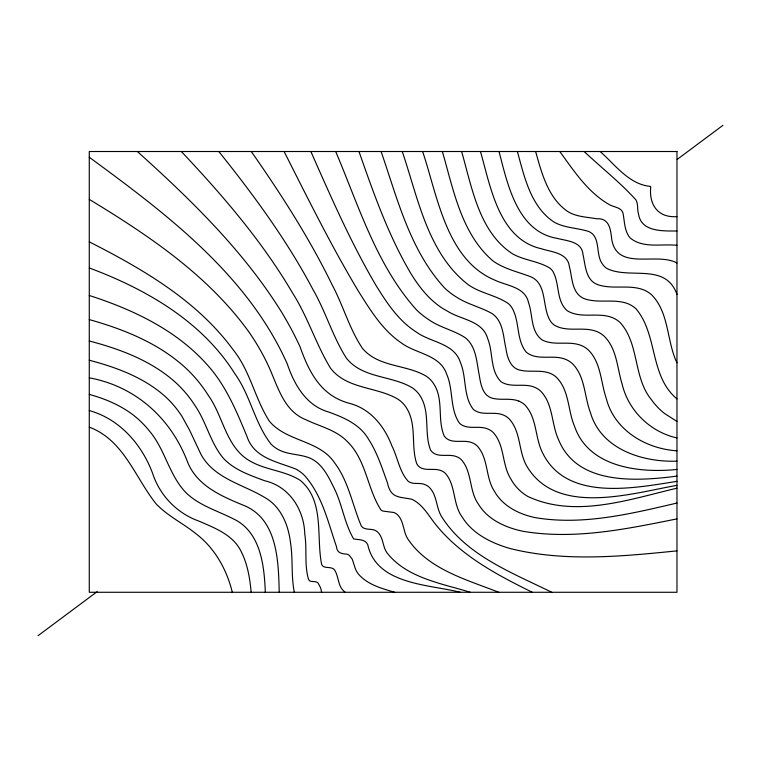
<?xml version="1.0" encoding="UTF-8"?>
<svg xmlns="http://www.w3.org/2000/svg" width="761" height="761" viewBox="0 0 761 761"><rect width="100%" height="100%" fill="white"/><g stroke="black" fill="none" stroke-linecap="round" stroke-linejoin="round"><path stroke-width="1.14" d="M38.05 635.692L97.113 591.678M677.223 159.382L722.95 125.308M676.967 488.182C629.242 499.397 574.859 518.65 527.544 496.324A45.869 45.869 0 0 1 510.593 478.555C501.727 464.267 504.866 444.633 492.843 432.143A17.075 17.075 0 0 0 487.772 428.966C478.812 425.038 467.387 430.422 459.606 423.344C449.599 409.199 453.566 389.965 446.755 374.383C440.105 354.274 415.477 353.941 400.8 342.526C382.136 329.703 370.169 309.794 358.298 291.035C331.244 245.803 307.872 198.507 284.1 151.515M676.967 503.05C630.85 513.808 582.831 525.642 535.306 517.651C519.164 514.274 502.897 506.274 494.507 491.435C485.28 477.604 488.657 458.265 477.109 445.841A15.667 15.667 0 0 0 472.391 442.854C463.449 438.878 450.864 445.109 444.215 436.063C436.995 419.397 444.186 398.926 433.294 383.192A24.98 24.98 0 0 0 425.856 375.963C405.851 364.291 378.312 367.306 362.464 348.367C349.347 328.828 343.24 305.57 332.167 284.899C309.356 238.069 281.066 194.16 251.282 151.515M676.967 485.347C631.278 493.413 556.405 516.843 526.631 465.865C518.241 451.026 521.095 431.126 508.728 418.426A18.14 18.14 0 0 0 503.344 415.049C493.822 410.93 481.951 416.4 473.428 409.485C462.935 396.3 466.816 377.437 460.386 362.407C454.25 343.04 430.697 342.564 416.429 332.11C398.507 320.828 386.598 302.621 375.725 284.947C350.669 242.236 330.845 196.738 310.869 151.515M676.967 518.878C626.465 529.038 574.136 540.072 522.598 531.216C505.466 527.544 487.839 519.725 478.431 504.182C468.871 490.845 472.381 471.81 461.214 459.558A14.611 14.611 0 0 0 456.809 456.771C448.429 453.052 436.262 459.035 430.469 449.884C423.763 432.381 430.774 411.387 419.568 395.054A26.131 26.131 0 0 0 411.853 387.539C391.173 375.392 362.455 378.341 346.445 358.222C332.709 336.723 325.737 311.668 312.98 289.57C286.868 240.2 253.651 195.006 218.807 151.515M676.967 481.361C633.961 488.039 566.745 501.908 542.631 452.957C534.755 437.642 537.256 417.561 524.624 404.7A19.206 19.206 0 0 0 518.926 401.133M676.967 476.12C636.862 481.294 577.285 485.585 558.603 439.791C551.259 424.096 553.361 403.929 540.519 390.983A20.281 20.281 0 0 0 534.498 387.216C523.825 382.754 511.059 388.31 501.052 381.746C489.761 370.521 493.394 352.353 487.63 338.455C482.569 320.552 461.09 319.839 447.687 311.278C431.192 302.707 419.359 287.658 409.97 272.01C387.92 234.217 373.394 192.657 358.992 151.515M676.967 550.878C621.623 556.434 564.519 562.17 509.88 548.472C491.511 543.088 472.771 534.051 462.327 517.252C452.576 504.239 456.115 485.461 445.328 473.275A13.555 13.555 0 0 0 441.237 470.688C433.399 467.244 421.651 472.904 416.733 463.706C410.54 445.394 417.361 423.848 405.841 406.926A27.291 27.291 0 0 0 397.86 399.125C376.476 386.483 346.569 389.366 330.426 368.029C315.996 344.305 307.901 317.232 292.975 293.689C262.402 241.494 222.688 195.387 181.337 151.515M676.967 469.451C639.611 473.266 588.748 467.615 574.545 426.35C567.744 410.369 569.399 390.231 556.405 377.266A21.346 21.346 0 0 0 550.07 373.299C540.767 369.637 530.569 372.386 520.981 370.36C510.745 368.828 507.245 357.718 505.998 348.88C503.183 336.847 503.497 321.37 492.139 313.618C480.676 307.064 467.378 304.305 456.277 296.961A68.614 68.614 0 0 1 444.7 288.077C410.008 250.512 397.394 198.602 381.099 151.515M676.967 231.011C663.212 230.916 641.39 232.219 638.565 214.241C637.043 209.646 638.403 204.338 636.063 200.057C620.244 182.421 601.361 167.753 584.163 151.515M676.967 461.147C642.531 462.422 600.943 449.228 590.431 412.576C584.22 396.424 585.342 376.438 572.301 363.549A22.411 22.411 0 0 0 565.651 359.382C553.047 354.065 537.123 361.437 526.032 351.934C516.139 339.482 519.868 321.608 512.115 308.062A18.045 18.045 0 0 0 508.167 303.449C495.982 295.22 480.6 293.289 468.434 284.842C427.558 253.413 417.989 197.584 402.246 151.515M676.967 216.619C657.923 218.026 648.781 204.633 650.75 186.759L650.294 186.378C629.09 184.476 614.964 164.557 600.172 151.515M676.967 450.835C645.842 448.819 614.156 430.117 606.26 398.384C600.657 382.203 601.18 362.54 588.196 349.832A23.477 23.477 0 0 0 581.223 345.465C568.828 340.528 554.617 346.093 542.498 340.138C530.369 331.91 533.014 314.873 528.505 302.526C525.128 286.745 506.541 285.851 494.564 280.019C446.155 259.682 437.394 195.225 422.621 151.515M460.376 592.277C428.938 584.4 376.419 584.714 367.782 544.752C365.185 538.826 358.507 540.034 353.608 538.874C344.077 522.74 342.05 502.916 333.166 486.269C327.858 475.368 321.665 463.249 309.974 458.122C300.5 454.193 289.808 454.821 280.419 450.617A30.592 30.592 0 0 1 271.144 444.215C254.726 423.439 250.54 395.625 235.063 374.051C202.293 321.418 145.988 289.123 89.275 267.948M470.298 592.277C441.466 583.383 406.612 577.989 386.93 552.743C382.45 546.388 383.458 537.276 377.446 531.872A10.426 10.426 0 0 0 374.498 530.094C369.58 528.372 362.293 530.693 360.438 523.92C352.181 503.677 348.291 481.294 334.992 463.373C319.763 439.953 286.811 441.979 269.432 421.271C254.859 398.745 250.255 370.854 233.037 349.632C196.975 300.433 142.64 269.033 89.275 241.836M89.275 377.837C136.105 386.379 171.406 418.883 187.834 462.688C197.394 485.67 221.109 496.067 242.588 504.923C277.613 518.203 278.44 560.676 279.22 592.277M394.712 592.277C381.803 588.529 367.515 584.695 358.441 574.07A21.964 21.964 0 0 1 355.244 568.429L352.295 559.287L349.508 555.578A8.504 8.504 0 0 0 347.159 554.179C342.127 553.837 336.923 553.237 336.495 546.702C328.105 522.379 322.322 495.877 305.009 475.996A35.434 35.434 0 0 0 295.848 469.061C277.575 461.822 254.136 458.236 247.011 436.548C236.386 410.892 225.579 384.657 206.469 363.948C175.591 329.627 132.538 309.413 89.275 295.468M89.275 340.985C120.095 349.061 151.106 360.619 175.211 382.117A115.225 115.225 0 0 1 195.225 405.898C206.402 422.269 210.416 442.664 223.154 458.008C234.093 469.984 249.96 475.225 264.714 480.762C289.446 486.412 304.181 509.832 304.771 534.222C307.206 549.138 304.153 564.833 308.547 579.397C309.946 582.736 313.893 580.833 316.481 582.041A5.222 5.222 0 0 1 318.041 583.04L320.552 587.72A28.595 28.595 0 0 1 320.819 588.748L321.627 592.277M89.275 360.21C116.224 367.316 143.401 377.266 164.604 395.958A99.263 99.263 0 0 1 182.088 416.59L189.565 430.127L200.933 454.298A52.461 52.461 0 0 0 211.444 467.749C226.578 481.561 246.935 486.831 264.219 497.19C280.695 506.084 288.352 524.662 290.455 542.422C293.09 558.393 291.092 574.764 294.022 590.688A42.73 42.73 0 0 0 294.374 592.277M89.275 319.591C124.033 329.342 158.783 343.278 185.722 368.02A136.048 136.048 0 0 1 208.276 395.33C223.582 416.609 226.065 448.391 251.12 461.632C266.626 470.26 285.385 470.783 300.376 480.448C324.224 500.519 316.443 534.888 321.237 562.246C321.694 570.474 330.902 565.185 334.536 569.903C339.092 576.867 337.589 587.15 345.294 592.277M89.275 394.398C103.677 398.355 117.708 404.043 129.998 412.633A93.318 93.318 0 0 1 148.88 430.374C165.013 448.857 168.847 474.95 185.931 492.633C198.887 505.342 216.704 510.479 232.543 518.469C260.623 531.092 264.286 565.223 265.304 592.277M676.967 437.946C650.103 431.953 628.186 410.493 622.013 383.658C617.047 367.62 616.876 348.509 604.082 336.115A24.542 24.542 0 0 0 596.795 331.549C583.373 326.184 567.716 332.614 554.807 325.413A15.001 15.001 0 0 1 550.954 321.836C541.081 307.853 548.519 282.35 528.686 276.005C516.576 271.534 503.62 268.576 492.976 260.947C461.328 233.865 453.423 189.565 442.369 151.515M518.926 401.133C510.545 397.775 501.328 400.448 492.738 398.326C482.407 395.853 480.638 383.696 479.202 374.878C476.624 362.103 476.376 346.597 465.323 337.779C453.87 330.188 439.82 327.582 428.557 319.525A79.61 79.61 0 0 1 416.743 310.127C376.476 265.484 358.754 205.812 335.687 151.515M498.769 592.277C466.541 579.625 428.024 569.304 407.763 538.845C402.93 531.302 404.072 520.819 397.213 514.484A11.491 11.491 0 0 0 393.951 512.505L383.192 511.107A5.888 5.888 0 0 1 381.014 510.022C367.078 488.667 366.345 459.596 346.892 441.123C335.744 429.841 319.744 426.436 305.903 419.73C283.187 410.807 277.451 385.085 268.129 365.232A223.953 223.953 0 0 0 248.238 331.035C207.258 274.645 148.072 235.082 89.275 199.372M89.275 410.56C119.819 419.073 141.965 444.548 152.676 473.542C159.915 495.554 176.875 513.152 198.688 521.038C214.821 527.982 233.532 534.983 241.427 552.058C247.639 564.529 249.931 578.512 251.14 592.277M551.735 592.277C512.324 572.795 466.122 555.52 441.618 516.652C435.872 507.454 437.223 494.793 428.995 487.05A13.622 13.622 0 0 0 425.104 484.671C419.806 482.16 413.28 484.985 408.381 481.466C399.297 471.734 397.765 457.437 391.867 445.851C384.752 426.95 371.178 409.646 351.106 403.796C321.779 396.652 309.565 373.641 300.081 346.883A340.11 340.11 0 0 0 281.218 311.525C243.016 250.293 190.659 199.515 137.361 151.515M676.967 263.002C656.524 251.72 617.247 271.553 611.749 239.458C610.607 229.708 609.637 217.884 596.586 218.759C586.702 216.99 576.067 216.904 567.364 211.273C548.006 197.736 541.651 173.023 535.639 151.515M532.281 592.277C497.038 574.888 460.671 555.654 435.644 524.434C428.395 515.473 422.631 504.134 411.615 499.197C399.458 496.724 390.659 498.541 387.473 482.874C382.051 467.996 377.256 452.662 368.571 439.268C360.115 424.486 343.982 417.542 328.714 412.034C306.226 405.727 294.231 384.59 287.249 363.853C247.449 274.559 165.869 213.499 89.275 157.251M89.275 427.121C123.938 440.134 135.03 477.575 156.243 504.029C168.029 516.291 183.686 523.635 196.738 534.336C215.106 548.633 226.873 569.875 232.295 592.277M676.967 421.423L664.581 413.527A67.482 67.482 0 0 1 651.235 399.477C633.038 377.047 639.487 343.677 619.977 322.398A25.608 25.608 0 0 0 612.377 317.632C597.918 311.82 580.729 319.163 567.097 310.631C556.015 300.747 559.82 283.739 552.981 271.582A13.384 13.384 0 0 0 549.832 268.091C538.427 261.118 524.291 260.424 512.619 253.879C478.869 231.915 471.991 187.33 461.613 151.515M676.967 398.926C649.323 375.82 657.97 334.44 635.873 308.671A26.683 26.683 0 0 0 627.949 303.715C613.832 298.331 598.089 303.829 583.944 298.54C571.597 293.213 572.405 277.641 569.38 266.597C567.82 252.814 551.782 252.081 541.452 248.771C498.797 239.22 490.579 186.635 480.476 151.515M559.782 151.515C573.87 170.864 587.739 192.153 608.952 204.405C613.899 207.487 622.745 207.211 623.288 214.726C624.629 222.573 624.667 231.306 629.956 237.774C642.36 248.333 660.082 243.977 675.197 245.156A77.555 77.555 0 0 1 676.967 245.251M676.967 294.402C665.552 262.155 629.518 279.924 606.66 268.386A14.583 14.583 0 0 1 602.959 264.685C594.864 255.163 601.523 236.966 588.681 231.458C577.323 227.834 564.795 228.091 554.208 222.183C530.759 206.849 524.3 176.761 517.394 151.515M676.967 362.816C666.493 340.928 669.471 313.209 651.758 294.954A27.748 27.748 0 0 0 643.521 289.798C628.833 284.272 612.557 289.732 597.756 284.671C585.513 280.257 585.475 265.304 583.012 254.621C582.098 241.456 566.812 240.904 557.081 238.355C517.28 231.715 507.549 184.124 499.035 151.515M676.967 151.515L89.275 151.515L89.275 592.277L676.967 592.277L676.967 151.515"/></g></svg>
